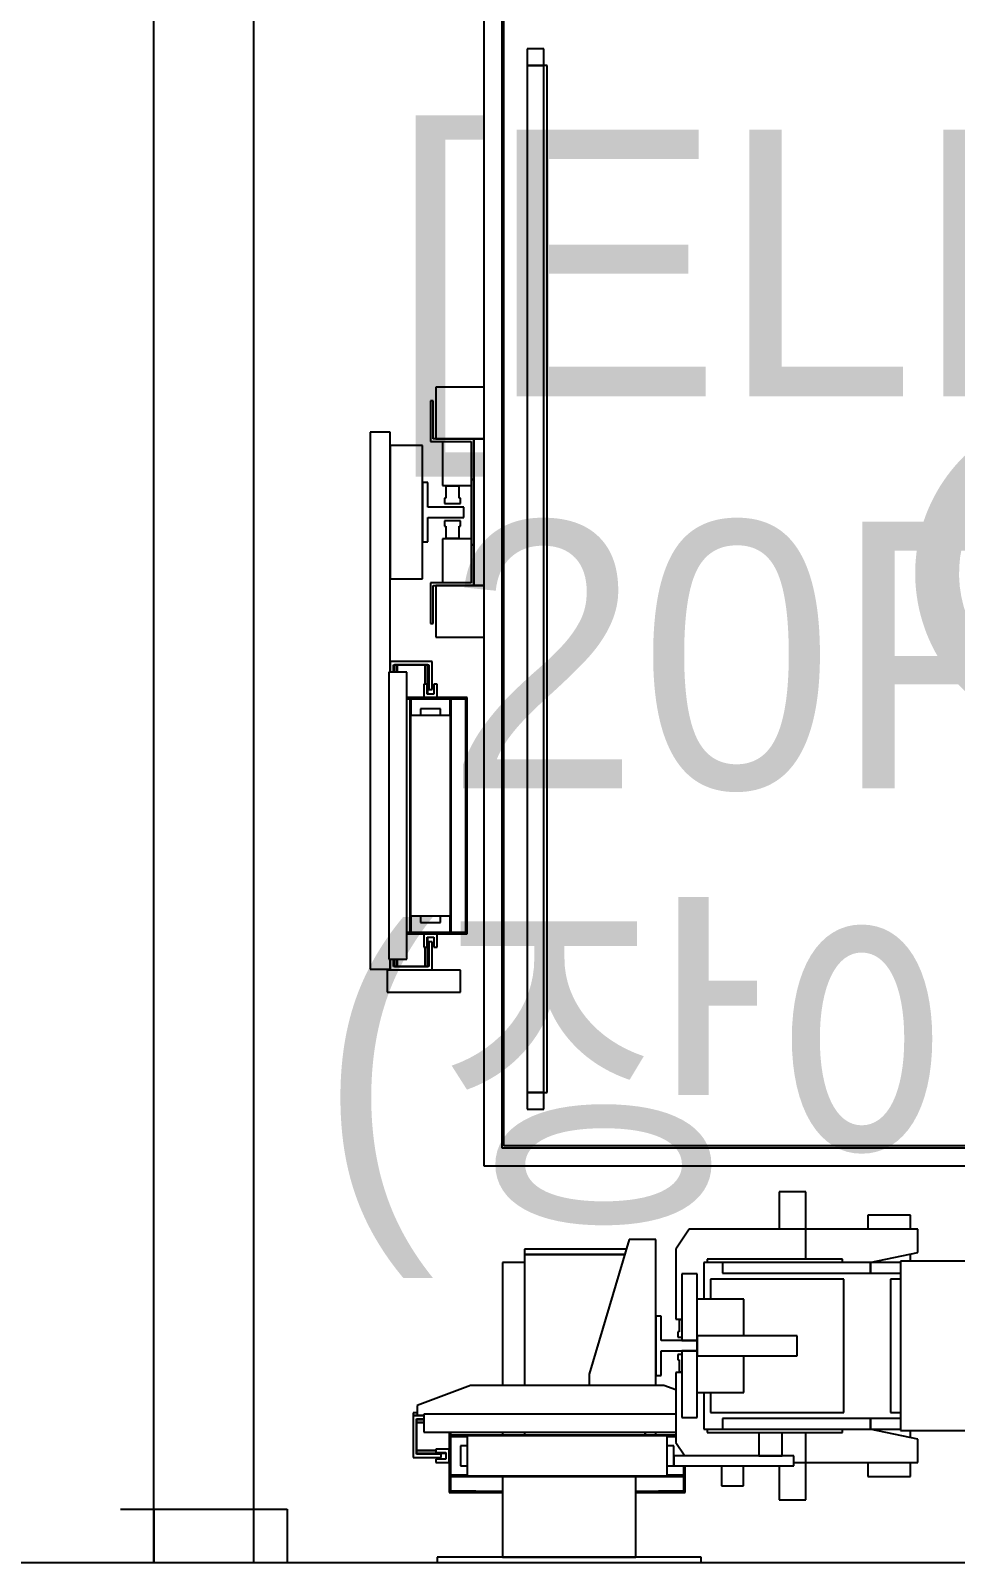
# Model space of a CAD drawing. Header units: millimetres. Extents: x 10479 to 135323, y 879012 to 965592.
# Drawn here: x 57022 to 58409, y 920202 to 922499 of the extents above; entities that cross this region are included whole.
import ezdxf
from ezdxf.enums import TextEntityAlignment as Align

# ---------------------------------------------------------------- set-up
doc = ezdxf.new("R2010")
doc.units = ezdxf.units.MM
doc.layers.add('$CHAR', color=3, linetype='Continuous')
doc.styles.add('돋움', font='')
doc.styles.get('돋움').set_extended_font_data('Dotum')

# ---------------------------------------------------------------- blocks, each defined once
blk = doc.blocks.new('14F')
h = blk.add_hatch(color=8)
edge = h.paths.add_edge_path()
edge.add_line((-141557.5992326539, 748935.1259673531), (-141499.8405091956, 748598.1685734321))
edge.add_line((-141499.8405091974, 748598.1685734321), (-141196.726957605, 748598.1685734321))
edge.add_line((-141196.726957605, 748598.1685734321), (-141095.1838416315, 748348.3141085226))
edge.add_line((-141095.1838416297, 748348.3141085221), (-140913.3156325303, 748411.9133886867))
edge.add_line((-140913.3156325303, 748411.9133886867), (-140934.5336553797, 748483.0841117129))
edge.add_line((-140934.5336553797, 748483.0841117133), (-141051.2323903262, 748443.7131337533))
edge.add_line((-141051.2323903244, 748443.7131337528), (-141149.7443043597, 748669.3392964574))
edge.add_line((-141149.7443043597, 748669.3392964578), (-141440.7332435593, 748669.3392964578))
edge.add_line((-141440.7332435593, 748669.3392964578), (-141445.2800464674, 748702.6532251127))
edge.add_line((-141445.2800464674, 748702.6532251122), (-141214.9135831546, 748702.6532251122))
edge.add_line((-141214.9135831546, 748702.6532251122), (-141214.9135831546, 748773.8239481384))
edge.add_line((-141214.9135831546, 748773.8239481389), (-141455.8890578903, 748773.8239481389))
edge.add_line((-141455.8890578903, 748773.8239481389), (-141468.100103271, 748870.1600228911))
edge.add_arc((-141475.8184878032, 748953.6583141726), 83.85426707611802, 275.2812781088442, 552.7681625758604)
edge = h.paths.add_edge_path()
edge.add_arc((-141404.3596017386, 748525.4835618339), 181.099100873904, 133.6886060518298, 364.4076681723134)
edge.add_line((-141223.7961058717, 748539.4014746607), (-141172.6648301042, 748440.270749955))
edge.add_arc((-141404.3596017386, 748525.4835618329), 246.8677591568735, 125.61814148069601, 339.80746357365337, ccw=False)
edge.add_line((-141548.1305440653, 748726.1664127544), (-141529.4517459895, 748656.437140571))
at = {"color": 8}
for p, q in [((-142793.1224301166, 747041.948017945), (-142793.1224301166, 749691.9480179283)), ((-142643.1224301166, 747041.948017945), (-142643.1224301166, 749691.9480179283)), ((-142298.1224301166, 749489.9480179283), (-142298.1224301166, 747636.9480179283)), ((-142271.1224301166, 749369.9480179283), (-142271.1224301166, 747663.9480179283)), ((-142268.1224301166, 747666.9480179283), (-142268.1224301166, 749366.9480179283)), ((-142208.1224301166, 749311.9480179283), (-142233.1224301166, 749311.9480179283)), ((-142233.1224301166, 749311.9480179283), (-142233.1224301166, 749286.9480179283)), ((-142208.1224301166, 749286.9480179283), (-142208.1224301166, 749311.9480179283)), ((-142233.1224301166, 749286.9480179283), (-142208.1224301166, 749286.9480179283)), ((-142208.1224301166, 749286.9480179283), (-142233.1224301166, 749286.9480179283)), ((-142233.1224301166, 749286.9480179283), (-142233.1224301166, 747746.9480179283)), ((-142203.1224301166, 749286.9480179283), (-142208.1224301166, 749286.9480179283)), ((-142208.1224301166, 747746.9480179283), (-142208.1224301166, 749286.9480179283)), ((-142203.1224301166, 747746.9480179283), (-142203.1224301166, 749286.9480179283)), ((-142298.1224301166, 748804.4480179283), (-142370.1224301166, 748804.4480179283)), ((-142370.1224301166, 748804.4480179283), (-142370.1224301166, 748726.9480179283)), ((-142378.1224301166, 748783.9480179283), (-142378.1224301166, 748722.9480179283)), ((-142374.1224301166, 748783.9480179283), (-142378.1224301166, 748783.9480179283)), ((-142374.1224301166, 748726.9480179283), (-142374.1224301166, 748783.9480179283)), ((-142438.6224301166, 748736.9480179283), (-142468.6224301166, 748736.9480179283)), ((-142468.6224301166, 748736.9480179283), (-142468.6224301166, 747931.9480179283)), ((-142438.6224301166, 748376.9480179283), (-142438.6224301166, 748736.9480179283)), ((-142390.1224301166, 748716.9480179283), (-142438.6224301166, 748716.9480179283)), ((-142438.6224301166, 748716.9480179283), (-142438.6224301166, 748516.9480179283)), ((-142390.1224301166, 748516.9480179283), (-142390.1224301166, 748716.9480179283)), ((-142378.1224301166, 748722.9480179283), (-142317.1224301166, 748722.9480179283)), ((-142313.1224301166, 748726.9480179283), (-142374.1224301166, 748726.9480179283)), ((-142370.1224301166, 748726.9480179283), (-142298.1224301166, 748726.9480179283)), ((-142360.1224301166, 748722.9480179283), (-142360.1224301166, 748656.9480179283)), ((-142317.1224301166, 748722.9480179283), (-142317.1224301166, 748665.9480179283)), ((-142313.1224301166, 748665.9480179283), (-142313.1224301166, 748726.9480179283)), ((-142298.1224301166, 748726.9480179283), (-142313.1224301166, 748726.9480179283)), ((-142313.1224301166, 748726.9480179283), (-142313.1224301166, 748506.9480179283)), ((-142317.1224301166, 748665.9480179283), (-142313.1224301166, 748665.9480179283)), ((-142313.1224301166, 748665.9480179283), (-142317.1224301166, 748665.9480179283)), ((-142317.1224301166, 748665.9480179283), (-142317.1224301166, 748567.9480179283)), ((-142313.1224301166, 748567.9480179283), (-142313.1224301166, 748665.9480179283)), ((-142390.1224301166, 748661.4480179283), (-142390.1224301166, 748572.4480179283)), ((-142382.2224301172, 748661.4480179283), (-142390.1224301166, 748661.4480179283)), ((-142382.2224301172, 748624.8880179278), (-142382.2224301172, 748661.4480179283)), ((-142360.1224301166, 748656.9480179283), (-142317.1224301166, 748656.9480179283)), ((-142335.1224301166, 748655.9480179283), (-142355.1224301166, 748655.9480179283)), ((-142355.1224301166, 748655.9480179283), (-142355.1224301166, 748637.9480179283)), ((-142335.1224301166, 748637.9480179283), (-142335.1224301166, 748655.9480179283)), ((-142328.1224301166, 748624.8880179278), (-142382.2224301172, 748624.8880179278)), ((-142355.1224301166, 748637.9480179283), (-142357.1224301166, 748637.9480179283)), ((-142357.1224301166, 748637.9480179283), (-142357.1224301166, 748629.9480179283)), ((-142357.1224301166, 748629.9480179283), (-142333.1224301166, 748629.9480179283)), ((-142333.1224301166, 748637.9480179283), (-142335.1224301166, 748637.9480179283)), ((-142333.1224301166, 748629.9480179283), (-142333.1224301166, 748637.9480179283)), ((-142328.1224301166, 748609.0080179279), (-142328.1224301166, 748624.8880179278)), ((-142382.2224301172, 748609.0080179279), (-142328.1224301166, 748609.0080179279)), ((-142382.2224301172, 748572.4480179283), (-142382.2224301172, 748609.0080179279)), ((-142357.1224301166, 748603.9480179283), (-142357.1224301166, 748595.9480179283)), ((-142333.1224301166, 748603.9480179283), (-142357.1224301166, 748603.9480179283)), ((-142357.1224301166, 748595.9480179283), (-142355.1224301166, 748595.9480179283)), ((-142355.1224301166, 748595.9480179283), (-142355.1224301166, 748577.9480179283)), ((-142335.1224301166, 748577.9480179283), (-142335.1224301166, 748595.9480179283)), ((-142335.1224301166, 748595.9480179283), (-142333.1224301166, 748595.9480179283)), ((-142333.1224301166, 748595.9480179283), (-142333.1224301166, 748603.9480179283)), ((-142390.1224301166, 748572.4480179283), (-142382.2224301172, 748572.4480179283)), ((-142317.1224301166, 748576.9480179283), (-142360.1224301166, 748576.9480179283)), ((-142360.1224301166, 748576.9480179283), (-142360.1224301166, 748510.9480179283)), ((-142355.1224301166, 748577.9480179283), (-142335.1224301166, 748577.9480179283)), ((-142313.1224301166, 748567.9480179283), (-142317.1224301166, 748567.9480179283)), ((-142317.1224301166, 748567.9480179283), (-142317.1224301166, 748510.9480179283)), ((-142317.1224301166, 748567.9480179283), (-142313.1224301166, 748567.9480179283)), ((-142313.1224301166, 748506.9480179283), (-142313.1224301166, 748567.9480179283)), ((-142438.6224301166, 748516.9480179283), (-142390.1224301166, 748516.9480179283)), ((-142378.1224301166, 748510.9480179283), (-142378.1224301166, 748449.9480179283)), ((-142317.1224301166, 748510.9480179283), (-142378.1224301166, 748510.9480179283)), ((-142374.1224301166, 748449.9480179283), (-142374.1224301166, 748506.9480179283)), ((-142374.1224301166, 748506.9480179283), (-142313.1224301166, 748506.9480179283)), ((-142370.1224301166, 748506.9480179283), (-142370.1224301166, 748429.4480179283)), ((-142298.1224301166, 748506.9480179283), (-142370.1224301166, 748506.9480179283)), ((-142313.1224301166, 748506.9480179283), (-142298.1224301166, 748506.9480179283)), ((-142378.1224301166, 748449.9480179283), (-142374.1224301166, 748449.9480179283)), ((-142370.1224301166, 748429.4480179283), (-142298.1224301166, 748429.4480179283)), ((-142375.6224301166, 748392.9480179283), (-142438.6224301166, 748392.9480179283)), ((-142438.6224301166, 748392.9480179283), (-142438.6224301166, 748376.9480179283)), ((-142433.6224301166, 748387.9480179283), (-142380.6224301166, 748387.9480179283)), ((-142433.6224301166, 748376.9480179283), (-142433.6224301166, 748387.9480179283)), ((-142428.1224301166, 748387.9480179283), (-142432.1224301166, 748387.9480179283)), ((-142432.1224301166, 748387.9480179283), (-142432.1224301166, 748376.9480179283)), ((-142386.1224301166, 748387.9480179283), (-142428.1224301166, 748387.9480179283)), ((-142428.1224301166, 748387.9480179283), (-142428.1224301166, 748376.9480179283)), ((-142428.1224301166, 748376.9480179283), (-142428.1224301166, 748387.9480179283)), ((-142382.1224301166, 748387.9480179283), (-142386.1224301166, 748387.9480179283)), ((-142386.1224301166, 748387.9480179283), (-142386.1224301166, 748358.9480179283)), ((-142386.1224301166, 748358.9480179283), (-142386.1224301166, 748387.9480179283)), ((-142382.1224301166, 748343.9480179283), (-142382.1224301166, 748387.9480179283)), ((-142380.6224301166, 748387.9480179283), (-142380.6224301166, 748350.9480179283)), ((-142375.6224301166, 748350.9480179283), (-142375.6224301166, 748392.9480179283)), ((-142413.6224301166, 748376.9480179283), (-142440.6224301166, 748376.9480179283)), ((-142440.6224301166, 748376.9480179283), (-142440.6224301166, 747946.9480179283)), ((-142413.6224301166, 747946.9480179283), (-142413.6224301166, 748376.9480179283)), ((-142383.1224301166, 748358.9480179283), (-142388.1224301166, 748358.9480179283)), ((-142388.1224301166, 748358.9480179283), (-142388.1224301166, 748338.9480179283)), ((-142383.1224301166, 748343.9480179283), (-142383.1224301166, 748358.9480179283)), ((-142373.1224301166, 748343.9480179283), (-142383.1224301166, 748343.9480179283)), ((-142380.6224301166, 748350.9480179283), (-142375.6224301166, 748350.9480179283)), ((-142368.1224301166, 748358.9480179283), (-142373.1224301166, 748358.9480179283)), ((-142373.1224301166, 748358.9480179283), (-142373.1224301166, 748343.9480179283)), ((-142368.1224301166, 748338.9480179283), (-142368.1224301166, 748358.9480179283)), ((-142323.1224301166, 748338.9480179283), (-142413.6224301166, 748338.9480179283)), ((-142413.6224301166, 748336.9480179283), (-142325.1224301166, 748336.9480179283)), ((-142409.1224301166, 748336.9480179283), (-142413.6224301166, 748336.9480179283)), ((-142407.1224301166, 748336.9480179283), (-142409.1224301166, 748336.9480179283)), ((-142409.1224301166, 748336.9480179283), (-142409.1224301166, 747986.9480179283)), ((-142407.1224301166, 748311.9480179283), (-142407.1224301166, 748336.9480179283)), ((-142349.1224301166, 748336.9480179283), (-142407.1224301166, 748336.9480179283)), ((-142393.1224301166, 748321.9480179283), (-142393.1224301166, 748311.9480179283)), ((-142363.1224301166, 748321.9480179283), (-142393.1224301166, 748321.9480179283)), ((-142388.1224301166, 748338.9480179283), (-142368.1224301166, 748338.9480179283)), ((-142363.1224301166, 748311.9480179283), (-142363.1224301166, 748321.9480179283)), ((-142347.1224301166, 748336.9480179283), (-142349.1224301166, 748336.9480179283)), ((-142349.1224301166, 748336.9480179283), (-142349.1224301166, 748311.9480179283)), ((-142347.1224301166, 747986.9480179283), (-142347.1224301166, 748336.9480179283)), ((-142325.1224301166, 748336.9480179283), (-142347.1224301166, 748336.9480179283)), ((-142325.1224301166, 748336.9480179283), (-142325.1224301166, 748298.9480179283)), ((-142325.1224301166, 747986.9480179283), (-142325.1224301166, 748336.9480179283)), ((-142323.1224301166, 748298.9480179283), (-142323.1224301166, 748338.9480179283)), ((-142348.1224301166, 748311.9480179283), (-142408.1224301166, 748311.9480179283)), ((-142408.1224301166, 748311.9480179283), (-142408.1224301166, 748011.9480179283)), ((-142348.1224301166, 748011.9480179283), (-142348.1224301166, 748311.9480179283)), ((-142325.1224301166, 748298.9480179283), (-142323.1224301166, 748298.9480179283)), ((-142323.1224301166, 748298.9480179283), (-142325.1224301166, 748298.9480179283)), ((-142323.1224301166, 748024.9480179283), (-142323.1224301166, 748298.9480179283)), ((-142325.1224301166, 748024.9480179283), (-142325.1224301166, 747986.9480179283)), ((-142323.1224301166, 748024.9480179283), (-142325.1224301166, 748024.9480179283)), ((-142325.1224301166, 748024.9480179283), (-142323.1224301166, 748024.9480179283)), ((-142323.1224301166, 747984.9480179283), (-142323.1224301166, 748024.9480179283)), ((-142408.1224301166, 748011.9480179283), (-142348.1224301166, 748011.9480179283)), ((-142407.1224301166, 747986.9480179283), (-142407.1224301166, 748011.9480179283)), ((-142393.1224301166, 748011.9480179283), (-142393.1224301166, 748001.9480179283)), ((-142393.1224301166, 748001.9480179283), (-142363.1224301166, 748001.9480179283)), ((-142363.1224301166, 748001.9480179283), (-142363.1224301166, 748011.9480179283)), ((-142349.1224301166, 748011.9480179283), (-142349.1224301166, 747986.9480179283)), ((-142325.1224301166, 747986.9480179283), (-142413.6224301166, 747986.9480179283)), ((-142413.6224301166, 747986.9480179283), (-142409.1224301166, 747986.9480179283)), ((-142413.6224301166, 747984.9480179283), (-142323.1224301166, 747984.9480179283)), ((-142409.1224301166, 747986.9480179283), (-142407.1224301166, 747986.9480179283)), ((-142407.1224301166, 747986.9480179283), (-142349.1224301166, 747986.9480179283)), ((-142388.1224301166, 747984.9480179283), (-142388.1224301166, 747964.9480179283)), ((-142368.1224301166, 747984.9480179283), (-142388.1224301166, 747984.9480179283)), ((-142383.1224301166, 747964.9480179283), (-142383.1224301166, 747979.9480179283)), ((-142383.1224301166, 747979.9480179283), (-142373.1224301166, 747979.9480179283)), ((-142382.1224301166, 747935.9480179283), (-142382.1224301166, 747979.9480179283)), ((-142373.1224301166, 747979.9480179283), (-142373.1224301166, 747964.9480179283)), ((-142368.1224301166, 747964.9480179283), (-142368.1224301166, 747984.9480179283)), ((-142349.1224301166, 747986.9480179283), (-142347.1224301166, 747986.9480179283)), ((-142347.1224301166, 747986.9480179283), (-142325.1224301166, 747986.9480179283)), ((-142388.1224301166, 747964.9480179283), (-142383.1224301166, 747964.9480179283)), ((-142386.1224301166, 747964.9480179283), (-142386.1224301166, 747935.9480179283)), ((-142386.1224301166, 747935.9480179283), (-142386.1224301166, 747964.9480179283)), ((-142380.6224301166, 747972.9480179283), (-142380.6224301166, 747935.9480179283)), ((-142375.6224301166, 747972.9480179283), (-142380.6224301166, 747972.9480179283)), ((-142375.6224301166, 747930.9480179283), (-142375.6224301166, 747972.9480179283)), ((-142373.1224301166, 747964.9480179283), (-142368.1224301166, 747964.9480179283)), ((-142468.6224301166, 747931.9480179283), (-142438.6224301166, 747931.9480179283)), ((-142443.1224301166, 747930.4480179283), (-142443.1224301166, 747897.4480179283)), ((-142333.1224301166, 747930.4480179283), (-142443.1224301166, 747930.4480179283)), ((-142440.6224301166, 747946.9480179283), (-142413.6224301166, 747946.9480179283)), ((-142438.6224301166, 747946.9480179283), (-142438.6224301166, 747930.9480179283)), ((-142438.6224301166, 747931.9480179283), (-142438.6224301166, 747946.9480179283)), ((-142438.6224301166, 747930.9480179283), (-142375.6224301166, 747930.9480179283)), ((-142433.6224301166, 747935.9480179283), (-142433.6224301166, 747946.9480179283)), ((-142380.6224301166, 747935.9480179283), (-142433.6224301166, 747935.9480179283)), ((-142432.1224301166, 747946.9480179283), (-142432.1224301166, 747935.9480179283)), ((-142432.1224301166, 747935.9480179283), (-142428.1224301166, 747935.9480179283)), ((-142428.1224301166, 747946.9480179283), (-142428.1224301166, 747935.9480179283)), ((-142428.1224301166, 747935.9480179283), (-142428.1224301166, 747946.9480179283)), ((-142428.1224301166, 747935.9480179283), (-142386.1224301166, 747935.9480179283)), ((-142386.1224301166, 747935.9480179283), (-142382.1224301166, 747935.9480179283)), ((-142333.1224301166, 747897.4480179283), (-142333.1224301166, 747930.4480179283)), ((-142443.1224301166, 747897.4480179283), (-142333.1224301166, 747897.4480179283)), ((-142208.1224301166, 747746.9480179283), (-142233.1224301166, 747746.9480179283)), ((-142233.1224301166, 747746.9480179283), (-142233.1224301166, 747721.9480179283)), ((-142233.1224301166, 747746.9480179283), (-142208.1224301166, 747746.9480179283)), ((-142208.1224301166, 747721.9480179283), (-142208.1224301166, 747746.9480179283)), ((-142208.1224301166, 747746.9480179283), (-142203.1224301166, 747746.9480179283)), ((-142233.1224301166, 747721.9480179283), (-142208.1224301166, 747721.9480179283)), ((-142271.1224301166, 747663.9480179283), (-140465.1224301166, 747663.9480179283)), ((-140468.1224301166, 747666.9480179283), (-142268.1224301166, 747666.9480179283)), ((-142298.1224301166, 747636.9480179283), (-140438.1224301166, 747636.9480179283)), ((-141815.1224301166, 747597.9480179283), (-141855.1224301166, 747597.9480179283)), ((-141855.1224301166, 747597.9480179283), (-141855.1224301166, 747541.9480179283)), ((-141815.1224301166, 747541.9480179283), (-141815.1224301166, 747597.9480179283)), ((-141719.6865751573, 747562.9480179283), (-141722.1224301166, 747562.9480179283)), ((-141722.1224301166, 747562.9480179283), (-141722.1224301166, 747541.9480179283)), ((-141712.7498471148, 747562.9480179283), (-141719.6865751573, 747562.9480179283)), ((-141702.3682999525, 747562.9480179283), (-141712.7498471148, 747562.9480179283)), ((-141690.1224301166, 747562.9480179283), (-141702.3682999525, 747562.9480179283)), ((-141677.8765602817, 747562.9480179283), (-141690.1224301166, 747562.9480179283)), ((-141667.4950131194, 747562.9480179283), (-141677.8765602817, 747562.9480179283)), ((-141660.5582850769, 747562.9480179283), (-141667.4950131194, 747562.9480179283)), ((-141658.1224301166, 747562.9480179283), (-141660.5582850769, 747562.9480179283)), ((-141658.1224301166, 747541.9480179283), (-141658.1224301166, 747562.9480179283)), ((-141990.1224301166, 747541.9480179283), (-142010.1224301166, 747511.9480179283)), ((-141815.1224301166, 747541.9480179283), (-141990.1224301166, 747541.9480179283)), ((-141647.1224301166, 747541.9480179283), (-141815.1224301166, 747541.9480179283)), ((-141815.1224301166, 747496.9480179283), (-141815.1224301166, 747541.9480179283)), ((-141647.1224301166, 747506.9480179283), (-141647.1224301166, 747541.9480179283)), ((-142080.1224301166, 747526.4480179283), (-142140.1224301166, 747324.4480179283)), ((-142040.1224301166, 747526.4480179283), (-142080.1224301166, 747526.4480179283)), ((-142040.1224301166, 747307.4480179283), (-142040.1224301166, 747526.4480179283)), ((-142237.1224301166, 747491.9480179283), (-142270.1224301166, 747491.9480179283)), ((-142270.1224301166, 747491.9480179283), (-142270.1224301166, 747307.4480179283)), ((-142084.4293608104, 747511.9480179283), (-142237.1224301166, 747511.9480179283)), ((-142237.1224301166, 747511.9480179283), (-142237.1224301166, 747503.9480179283)), ((-142237.1224301166, 747503.9480179283), (-142086.8055984338, 747503.9480179283)), ((-142086.8055984338, 747503.9480179283), (-142237.1224301166, 747503.9480179283)), ((-142237.1224301166, 747503.9480179283), (-142237.1224301166, 747307.4480179283)), ((-142010.1224301166, 747511.9480179283), (-142010.1224301166, 747406.9480179283)), ((-141968.1224301166, 747491.9480179283), (-141968.1224301166, 747436.9480179283)), ((-141940.1224301166, 747491.9480179283), (-141968.1224301166, 747491.9480179283)), ((-141760.1224301166, 747496.9480179283), (-141963.1224301166, 747496.9480179283)), ((-141963.1224301166, 747496.9480179283), (-141963.1224301166, 747491.9480179283)), ((-141718.1224301166, 747491.9480179283), (-141940.1224301166, 747491.9480179283)), ((-141940.1224301166, 747491.9480179283), (-141940.1224301166, 747475.9480179283)), ((-141760.1224301166, 747491.9480179283), (-141760.1224301166, 747496.9480179283)), ((-141719.1224301166, 747491.9480179283), (-141647.1224301166, 747506.9480179283)), ((-141718.1224301166, 747475.9480179283), (-141718.1224301166, 747491.9480179283)), ((-141673.1224301166, 747491.9480179283), (-141718.1224301166, 747491.9480179283)), ((-141718.1224301166, 747491.9480179283), (-141718.1224301166, 747475.9480179283)), ((-141673.1224301166, 747493.9480179283), (-141673.1224301166, 747239.9480179283)), ((-141063.1224301166, 747493.9480179283), (-141673.1224301166, 747493.9480179283)), ((-141658.1224301166, 747493.9480179283), (-141658.1224301166, 747504.6563512613)), ((-142001.1224301166, 747474.8880179278), (-142001.1224301166, 747471.0819945536)), ((-141978.1224301166, 747474.8880179278), (-142001.1224301166, 747474.8880179278)), ((-142001.1224301166, 747471.0819945536), (-142001.1224301166, 747460.2433569874)), ((-141978.1224301166, 747471.0819945536), (-141978.1224301166, 747474.8880179278)), ((-141978.1224301166, 747460.2433569874), (-141978.1224301166, 747471.0819945536)), ((-141940.1224301166, 747475.9480179283), (-141718.1224301166, 747475.9480179283)), ((-141718.1224301166, 747475.9480179283), (-141673.1224301166, 747475.9480179283)), ((-142001.1224301166, 747460.2433569874), (-142001.1224301166, 747444.0221895468)), ((-141978.1224301166, 747444.0221895468), (-141978.1224301166, 747460.2433569874)), ((-141758.1224301166, 747466.9480179283), (-141958.1224301166, 747466.9480179283)), ((-141958.1224301166, 747466.9480179283), (-141958.1224301166, 747436.9480179283)), ((-141758.1224301166, 747266.9480179283), (-141758.1224301166, 747466.9480179283)), ((-141673.1224301166, 747466.9480179283), (-141688.1224301166, 747466.9480179283)), ((-141688.1224301166, 747466.9480179283), (-141688.1224301166, 747266.9480179283)), ((-142001.1224301166, 747444.0221895468), (-142001.1224301166, 747424.8880179278)), ((-142001.1224301166, 747424.8880179278), (-142001.1224301166, 747405.7538463096)), ((-141978.1224301166, 747424.8880179278), (-141978.1224301166, 747444.0221895468)), ((-141908.1224301166, 747436.9480179283), (-141978.1224301166, 747436.9480179283)), ((-141978.1224301166, 747405.7538463096), (-141978.1224301166, 747424.8880179278)), ((-141908.1224301166, 747381.9480179283), (-141908.1224301166, 747436.9480179283)), ((-142032.2224301172, 747411.4480179283), (-142040.1224301166, 747411.4480179283)), ((-142040.1224301166, 747411.4480179283), (-142040.1224301166, 747322.4480179283)), ((-142032.2224301172, 747374.8880179278), (-142032.2224301172, 747411.4480179283)), ((-142010.1224301166, 747406.9480179283), (-142001.1224301166, 747406.9480179283)), ((-142001.1224301166, 747405.9480179283), (-142005.1224301166, 747405.9480179283)), ((-142005.1224301166, 747405.9480179283), (-142005.1224301166, 747387.9480179283)), ((-142001.1224301166, 747405.7538463096), (-142001.1224301166, 747389.5326788691)), ((-141978.1224301166, 747389.5326788691), (-141978.1224301166, 747405.7538463096)), ((-142005.1224301166, 747387.9480179283), (-142007.1224301166, 747387.9480179283)), ((-142007.1224301166, 747387.9480179283), (-142007.1224301166, 747379.9480179283)), ((-142007.1224301166, 747379.9480179283), (-142001.1224301166, 747379.9480179283)), ((-142001.1224301166, 747389.5326788691), (-142001.1224301166, 747378.6940413029)), ((-142001.1224301166, 747378.6940413029), (-142001.1224301166, 747374.8880179278)), ((-141978.1224301166, 747378.6940413029), (-141978.1224301166, 747389.5326788691)), ((-141972.4133950553, 747381.9480179283), (-141978.1224301166, 747381.9480179283)), ((-141978.1224301166, 747381.9480179283), (-141978.1224301166, 747351.9480179283)), ((-141978.1224301166, 747374.8880179278), (-141978.1224301166, 747378.6940413029)), ((-141956.155438706, 747381.9480179283), (-141972.4133950553, 747381.9480179283)), ((-141931.8236875448, 747381.9480179283), (-141956.155438706, 747381.9480179283)), ((-141903.1224301166, 747381.9480179283), (-141931.8236875448, 747381.9480179283)), ((-141874.4211726894, 747381.9480179283), (-141903.1224301166, 747381.9480179283)), ((-141850.0894215282, 747381.9480179283), (-141874.4211726894, 747381.9480179283)), ((-141833.8314651789, 747381.9480179283), (-141850.0894215282, 747381.9480179283)), ((-141828.1224301166, 747381.9480179283), (-141833.8314651789, 747381.9480179283)), ((-141828.1224301166, 747351.9480179283), (-141828.1224301166, 747381.9480179283)), ((-141978.1224301166, 747374.8880179278), (-142032.2224301172, 747374.8880179278)), ((-142032.2224301172, 747359.0080179279), (-141978.1224301166, 747359.0080179279)), ((-142032.2224301172, 747322.4480179283), (-142032.2224301172, 747359.0080179279)), ((-142007.1224301166, 747353.9480179283), (-142007.1224301166, 747345.9480179283)), ((-142001.1224301166, 747353.9480179283), (-142007.1224301166, 747353.9480179283)), ((-142001.1224301166, 747374.8880179278), (-141978.1224301166, 747374.8880179278)), ((-141978.1224301166, 747359.0080179279), (-142001.1224301166, 747359.0080179279)), ((-142001.1224301166, 747359.0080179279), (-142001.1224301166, 747355.2019945537)), ((-142001.1224301166, 747355.2019945537), (-142001.1224301166, 747344.3633569875)), ((-141978.1224301166, 747359.0080179279), (-141978.1224301166, 747374.8880179278)), ((-141978.1224301166, 747355.2019945537), (-141978.1224301166, 747359.0080179279)), ((-141978.1224301166, 747344.3633569875), (-141978.1224301166, 747355.2019945537)), ((-142007.1224301166, 747345.9480179283), (-142005.1224301166, 747345.9480179283)), ((-142005.1224301166, 747345.9480179283), (-142005.1224301166, 747327.9480179283)), ((-142001.1224301166, 747344.3633569875), (-142001.1224301166, 747328.142189546)), ((-141978.1224301166, 747351.9480179283), (-141972.4133950553, 747351.9480179283)), ((-141978.1224301166, 747328.142189546), (-141978.1224301166, 747344.3633569875)), ((-141972.4133950553, 747351.9480179283), (-141956.155438706, 747351.9480179283)), ((-141956.155438706, 747351.9480179283), (-141931.8236875448, 747351.9480179283)), ((-141931.8236875448, 747351.9480179283), (-141903.1224301166, 747351.9480179283)), ((-141908.1224301166, 747296.9480179283), (-141908.1224301166, 747351.9480179283)), ((-141903.1224301166, 747351.9480179283), (-141874.4211726894, 747351.9480179283)), ((-141874.4211726894, 747351.9480179283), (-141850.0894215282, 747351.9480179283)), ((-141850.0894215282, 747351.9480179283), (-141833.8314651789, 747351.9480179283)), ((-141833.8314651789, 747351.9480179283), (-141828.1224301166, 747351.9480179283)), ((-142140.1224301166, 747324.4480179283), (-142140.1224301166, 747307.4480179283)), ((-142040.1224301166, 747322.4480179283), (-142032.2224301172, 747322.4480179283)), ((-142001.1224301166, 747326.9480179283), (-142010.1224301166, 747326.9480179283)), ((-142010.1224301166, 747326.9480179283), (-142010.1224301166, 747221.9480179283)), ((-142005.1224301166, 747327.9480179283), (-142001.1224301166, 747327.9480179283)), ((-142001.1224301166, 747328.142189546), (-142001.1224301166, 747309.0080179279)), ((-142001.1224301166, 747309.0080179279), (-142001.1224301166, 747289.8738463097)), ((-141978.1224301166, 747309.0080179279), (-141978.1224301166, 747328.142189546)), ((-141978.1224301166, 747289.8738463097), (-141978.1224301166, 747309.0080179279)), ((-142318.1224301166, 747307.4480179283), (-142398.1224301166, 747277.4480179283)), ((-142028.1224301166, 747307.4480179283), (-142318.1224301166, 747307.4480179283)), ((-142010.1224301166, 747300.6980179283), (-142028.1224301166, 747307.4480179283)), ((-142001.1224301166, 747289.8738463097), (-142001.1224301166, 747273.6526788692)), ((-141978.1224301166, 747296.9480179283), (-141908.1224301166, 747296.9480179283)), ((-141978.1224301166, 747273.6526788692), (-141978.1224301166, 747289.8738463097)), ((-141968.1224301166, 747296.9480179283), (-141968.1224301166, 747241.9480179283)), ((-141958.1224301166, 747296.9480179283), (-141958.1224301166, 747266.9480179283)), ((-142404.1224301166, 747266.4480179283), (-142404.1224301166, 747262.4480179283)), ((-142398.1224301166, 747266.4480179283), (-142404.1224301166, 747266.4480179283)), ((-142388.1224301166, 747262.4480179283), (-142404.1224301166, 747262.4480179283)), ((-142404.1224301166, 747262.4480179283), (-142404.1224301166, 747199.4480179283)), ((-142404.1224301166, 747262.4480179283), (-142398.1224301166, 747262.4480179283)), ((-142398.1224301166, 747277.4480179283), (-142398.1224301166, 747262.4480179283)), ((-142398.1224301166, 747262.4480179283), (-142388.1224301166, 747262.4480179283)), ((-142010.1224301166, 747264.4480179283), (-142388.1224301166, 747264.4480179283)), ((-142388.1224301166, 747264.4480179283), (-142388.1224301166, 747237.4480179283)), ((-142001.1224301166, 747273.6526788692), (-142001.1224301166, 747262.814041303)), ((-142001.1224301166, 747262.814041303), (-142001.1224301166, 747259.0080179279)), ((-141978.1224301166, 747262.814041303), (-141978.1224301166, 747273.6526788692)), ((-141978.1224301166, 747259.0080179279), (-141978.1224301166, 747262.814041303)), ((-141958.1224301166, 747266.9480179283), (-141758.1224301166, 747266.9480179283)), ((-141688.1224301166, 747266.9480179283), (-141673.1224301166, 747266.9480179283)), ((-142399.1224301166, 747257.4480179283), (-142388.1224301166, 747257.4480179283)), ((-142399.1224301166, 747204.4480179283), (-142399.1224301166, 747257.4480179283)), ((-142399.1224301166, 747255.9480179283), (-142399.1224301166, 747251.9480179283)), ((-142388.1224301166, 747255.9480179283), (-142399.1224301166, 747255.9480179283)), ((-142399.1224301166, 747251.9480179283), (-142399.1224301166, 747209.9480179283)), ((-142388.1224301166, 747251.9480179283), (-142399.1224301166, 747251.9480179283)), ((-142399.1224301166, 747251.9480179283), (-142388.1224301166, 747251.9480179283)), ((-142001.1224301166, 747259.0080179279), (-141978.1224301166, 747259.0080179279)), ((-141968.1224301166, 747241.9480179283), (-141940.1224301166, 747241.9480179283)), ((-141963.1224301166, 747241.9480179283), (-141963.1224301166, 747236.9480179283)), ((-141718.1224301166, 747257.9480179283), (-141940.1224301166, 747257.9480179283)), ((-141940.1224301166, 747257.9480179283), (-141940.1224301166, 747241.9480179283)), ((-141940.1224301166, 747241.9480179283), (-141718.1224301166, 747241.9480179283)), ((-141760.1224301166, 747236.9480179283), (-141760.1224301166, 747241.9480179283)), ((-141647.1224301166, 747226.9480179283), (-141719.1224301166, 747241.9480179283)), ((-141718.1224301166, 747241.9480179283), (-141718.1224301166, 747257.9480179283)), ((-141673.1224301166, 747257.9480179283), (-141718.1224301166, 747257.9480179283)), ((-141718.1224301166, 747257.9480179283), (-141718.1224301166, 747241.9480179283)), ((-141718.1224301166, 747241.9480179283), (-141673.1224301166, 747241.9480179283)), ((-141673.1224301166, 747239.9480179283), (-141063.1224301166, 747239.9480179283)), ((-141658.1224301166, 747229.2396845953), (-141658.1224301166, 747239.9480179283)), ((-142388.1224301166, 747237.4480179283), (-142010.1224301166, 747237.4480179283)), ((-142350.1224301166, 747237.4480179283), (-142350.1224301166, 747146.9480179283)), ((-142348.1224301166, 747148.9480179283), (-142348.1224301166, 747237.4480179283)), ((-142348.1224301166, 747237.4480179283), (-142348.1224301166, 747232.9480179283)), ((-142010.1224301166, 747232.9480179283), (-142348.1224301166, 747232.9480179283)), ((-142348.1224301166, 747232.9480179283), (-142348.1224301166, 747230.9480179283)), ((-142348.1224301166, 747230.9480179283), (-142323.1224301166, 747230.9480179283)), ((-142348.1224301166, 747230.9480179283), (-142348.1224301166, 747172.9480179283)), ((-142323.1224301166, 747216.9480179283), (-142333.1224301166, 747216.9480179283)), ((-142333.1224301166, 747216.9480179283), (-142333.1224301166, 747186.9480179283)), ((-142023.1224301166, 747231.9480179283), (-142323.1224301166, 747231.9480179283)), ((-142323.1224301166, 747231.9480179283), (-142323.1224301166, 747171.9480179283)), ((-142270.1224301166, 747237.4480179283), (-142270.1224301166, 747232.9480179283)), ((-142237.1224301166, 747237.4480179283), (-142237.1224301166, 747232.9480179283)), ((-142056.1224301166, 747232.9480179283), (-142056.1224301166, 747237.4480179283)), ((-142056.1224301166, 747237.4480179283), (-142056.1224301166, 747232.9480179283)), ((-142040.1224301166, 747232.9480179283), (-142040.1224301166, 747237.4480179283)), ((-142023.1224301166, 747171.9480179283), (-142023.1224301166, 747231.9480179283)), ((-142023.1224301166, 747230.9480179283), (-142010.1224301166, 747230.9480179283)), ((-142013.1224301166, 747216.9480179283), (-142023.1224301166, 747216.9480179283)), ((-142013.1224301166, 747186.9480179283), (-142013.1224301166, 747216.9480179283)), ((-142010.1224301166, 747221.9480179283), (-141996.7890967836, 747201.9480179283)), ((-141963.1224301166, 747236.9480179283), (-141760.1224301166, 747236.9480179283)), ((-141885.6224301166, 747236.9480179283), (-141885.6224301166, 747201.9480179283)), ((-141850.6224301166, 747201.9480179283), (-141850.6224301166, 747236.9480179283)), ((-141815.1224301166, 747191.9480179283), (-141815.1224301166, 747236.9480179283)), ((-141647.1224301166, 747191.9480179283), (-141647.1224301166, 747226.9480179283)), ((-142404.1224301166, 747199.4480179283), (-142362.1224301166, 747199.4480179283)), ((-142399.1224301166, 747209.9480179283), (-142399.1224301166, 747205.9480179283)), ((-142370.1224301166, 747209.9480179283), (-142399.1224301166, 747209.9480179283)), ((-142399.1224301166, 747209.9480179283), (-142370.1224301166, 747209.9480179283)), ((-142399.1224301166, 747205.9480179283), (-142355.1224301166, 747205.9480179283)), ((-142362.1224301166, 747204.4480179283), (-142399.1224301166, 747204.4480179283)), ((-142370.1224301166, 747211.9480179283), (-142370.1224301166, 747206.9480179283)), ((-142350.1224301166, 747211.9480179283), (-142370.1224301166, 747211.9480179283)), ((-142370.1224301166, 747206.9480179283), (-142355.1224301166, 747206.9480179283)), ((-142370.1224301166, 747196.9480179283), (-142370.1224301166, 747191.9480179283)), ((-142355.1224301166, 747196.9480179283), (-142370.1224301166, 747196.9480179283)), ((-142362.1224301166, 747199.4480179283), (-142362.1224301166, 747204.4480179283)), ((-142355.1224301166, 747206.9480179283), (-142355.1224301166, 747196.9480179283)), ((-142350.1224301166, 747191.9480179283), (-142350.1224301166, 747211.9480179283)), ((-141833.1224301166, 747201.9480179283), (-142013.1224301166, 747201.9480179283)), ((-142013.1224301166, 747201.9480179283), (-142013.1224301166, 747186.9480179283)), ((-141998.1224301166, 747203.9480179283), (-141998.1224301166, 747201.9480179283)), ((-141998.1224301166, 747201.9480179283), (-141998.1224301166, 747203.9480179283)), ((-141885.6224301166, 747201.9480179283), (-141884.2903219357, 747201.9480179283)), ((-141884.2903219357, 747201.9480179283), (-141880.496798788, 747201.9480179283)), ((-141880.496798788, 747201.9480179283), (-141874.8193901831, 747201.9480179283)), ((-141874.8193901831, 747201.9480179283), (-141868.1224301166, 747201.9480179283)), ((-141868.1224301166, 747201.9480179283), (-141861.4254700502, 747201.9480179283)), ((-141861.4254700502, 747201.9480179283), (-141855.7480614462, 747201.9480179283)), ((-141855.7480614462, 747201.9480179283), (-141851.9545382976, 747201.9480179283)), ((-141851.9545382976, 747201.9480179283), (-141850.6224301166, 747201.9480179283)), ((-141833.1224301166, 747186.9480179283), (-141833.1224301166, 747201.9480179283)), ((-142370.1224301166, 747191.9480179283), (-142350.1224301166, 747191.9480179283)), ((-142323.1224301166, 747172.9480179283), (-142348.1224301166, 747172.9480179283)), ((-142348.1224301166, 747172.9480179283), (-142348.1224301166, 747170.9480179283)), ((-142348.1224301166, 747170.9480179283), (-141998.1224301166, 747170.9480179283)), ((-142348.1224301166, 747170.9480179283), (-142348.1224301166, 747148.9480179283)), ((-142333.1224301166, 747186.9480179283), (-142323.1224301166, 747186.9480179283)), ((-142323.1224301166, 747171.9480179283), (-142023.1224301166, 747171.9480179283)), ((-142270.1224301166, 747170.9480179283), (-142270.1224301166, 747049.9480179283)), ((-142070.1224301166, 747049.9480179283), (-142070.1224301166, 747170.9480179283)), ((-142023.1224301166, 747186.9480179283), (-142013.1224301166, 747186.9480179283)), ((-141998.1224301166, 747172.9480179283), (-142023.1224301166, 747172.9480179283)), ((-142013.1224301166, 747186.9480179283), (-141833.1224301166, 747186.9480179283)), ((-141998.1224301166, 747186.9480179283), (-141998.1224301166, 747148.9480179283)), ((-141998.1224301166, 747172.9480179283), (-141998.1224301166, 747186.9480179283)), ((-141998.1224301166, 747170.9480179283), (-141998.1224301166, 747172.9480179283)), ((-141998.1224301166, 747148.9480179283), (-141998.1224301166, 747170.9480179283)), ((-141996.1224301166, 747146.9480179283), (-141996.1224301166, 747186.9480179283)), ((-141941.6224301166, 747186.9480179283), (-141941.6224301166, 747156.9480179283)), ((-141908.6224301166, 747156.9480179283), (-141908.6224301166, 747186.9480179283)), ((-141855.1224301166, 747186.9480179283), (-141855.1224301166, 747135.9480179283)), ((-141833.1224301166, 747191.9480179283), (-141815.1224301166, 747191.9480179283)), ((-141815.1224301166, 747135.9480179283), (-141815.1224301166, 747191.9480179283)), ((-141815.1224301166, 747191.9480179283), (-141647.1224301166, 747191.9480179283)), ((-141722.1224301166, 747191.9480179283), (-141722.1224301166, 747170.9480179283)), ((-141722.1224301166, 747170.9480179283), (-141719.6865751573, 747170.9480179283)), ((-141719.6865751573, 747170.9480179283), (-141712.7498471148, 747170.9480179283)), ((-141712.7498471148, 747170.9480179283), (-141702.3682999525, 747170.9480179283)), ((-141702.3682999525, 747170.9480179283), (-141690.1224301166, 747170.9480179283)), ((-141690.1224301166, 747170.9480179283), (-141677.8765602817, 747170.9480179283)), ((-141677.8765602817, 747170.9480179283), (-141667.4950131194, 747170.9480179283)), ((-141667.4950131194, 747170.9480179283), (-141660.5582850769, 747170.9480179283)), ((-141660.5582850769, 747170.9480179283), (-141658.1224301166, 747170.9480179283)), ((-141658.1224301166, 747170.9480179283), (-141658.1224301166, 747191.9480179283)), ((-142310.1224301166, 747148.9480179283), (-142348.1224301166, 747148.9480179283)), ((-142348.1224301166, 747148.9480179283), (-142270.1224301166, 747148.9480179283)), ((-142310.1224301166, 747146.9480179283), (-142310.1224301166, 747148.9480179283)), ((-142310.1224301166, 747148.9480179283), (-142310.1224301166, 747146.9480179283)), ((-142070.1224301166, 747148.9480179283), (-141998.1224301166, 747148.9480179283)), ((-141998.1224301166, 747148.9480179283), (-142036.1224301166, 747148.9480179283)), ((-142036.1224301166, 747148.9480179283), (-142036.1224301166, 747146.9480179283)), ((-142036.1224301166, 747146.9480179283), (-142036.1224301166, 747148.9480179283)), ((-141941.6224301166, 747156.9480179283), (-141908.6224301166, 747156.9480179283)), ((-142350.1224301166, 747146.9480179283), (-142310.1224301166, 747146.9480179283)), ((-142310.1224301166, 747146.9480179283), (-142270.1224301166, 747146.9480179283)), ((-142070.1224301166, 747146.9480179283), (-142036.1224301166, 747146.9480179283)), ((-142036.1224301166, 747146.9480179283), (-141996.1224301166, 747146.9480179283)), ((-141855.1224301166, 747135.9480179283), (-141815.1224301166, 747135.9480179283)), ((-142843.1224301157, 747121.9480179665), (-142593.1224301148, 747121.9480179674)), ((-142793.1224301157, 747121.9480179665), (-142793.1224301157, 747041.948017945)), ((-142593.1224301148, 747121.9480179674), (-142593.1224301148, 747041.948017945)), ((-151018.1224301138, 747041.9480179339), (-140118.122430112, 747041.9480179525)), ((-141972.1224301166, 747049.9480179283), (-142368.1224301166, 747049.9480179283)), ((-142368.1224301166, 747049.9480179283), (-142368.1224301166, 747041.9480179283)), ((-142368.1224301166, 747041.9480179283), (-141972.1224301166, 747041.9480179283)), ((-142270.1224301166, 747049.9480179283), (-142070.1224301166, 747049.9480179283)), ((-141972.1224301166, 747041.9480179283), (-141972.1224301166, 747049.9480179283))]:
    blk.add_line(p, q, dxfattribs=at)
at = {"color": 8, "style": '돋움'}
for s, p in [('[ELEV-1]', (-141390.4426471905, 748791.1103410241)), ('20P-240', (-141366.494207571, 748202.9577201032)), ('(장애인용)', (-141367.5796892538, 747588.9131722315))]:
    blk.add_text(s, height=400, dxfattribs=at).set_placement(p, align=Align.CENTER)
at = {"color": 8, "linetype": 'ByBlock', "ltscale": 0.1, "style": '돋움'}
for tag, p in [('HRD기획팀', (-160031.5247793123, 780698.2401904941, 5.152133805225706e-08)), ('인재전략팀', (-162408.7479524324, 780698.2401904941, 5.152133805225706e-08)), ('기업문화팀', (-157519.2731986167, 780698.2401904941, 5.152133805225706e-08)), ('뷰티교육팀', (-152663.3855562378, 780698.2401904941, 5.152133805225706e-08)), ('자산관리팀', (-147978.332844967, 780698.2401904941, 5.152133805225706e-08)), ('그룹HR팀', (-166987.0575968819, 780698.2401904941, 5.152133805225706e-08)), ('법무팀', (-145354.0600503609, 780698.2401904941, 5.152133805225706e-08)), ('특허팀', (-142261.1240085084, 780698.240190494, 5.152133805225706e-08)), ('상표팀', (-139438.0583893983, 780698.240190494, 5.152133805225706e-08))]:
    blk.add_attdef(tag, text='', height=356.2323178511961, rotation=90, dxfattribs=at).set_placement(p, align=Align.MIDDLE_CENTER)
at = {"color": 8, "style": '돋움'}
blk.add_attdef('1', text='', height=420, rotation=180, dxfattribs=at).set_placement((-143911.1744794741, 758189.0274403268), align=Align.MIDDLE)

msp = doc.modelspace()

# ---------------------------------------------------------------- block references
at = {"layer": '$CHAR', "color": 1}
msp.add_blockref('14F', (200000, 173159.8055065125), dxfattribs=at)

doc.saveas('drawing.dxf')
